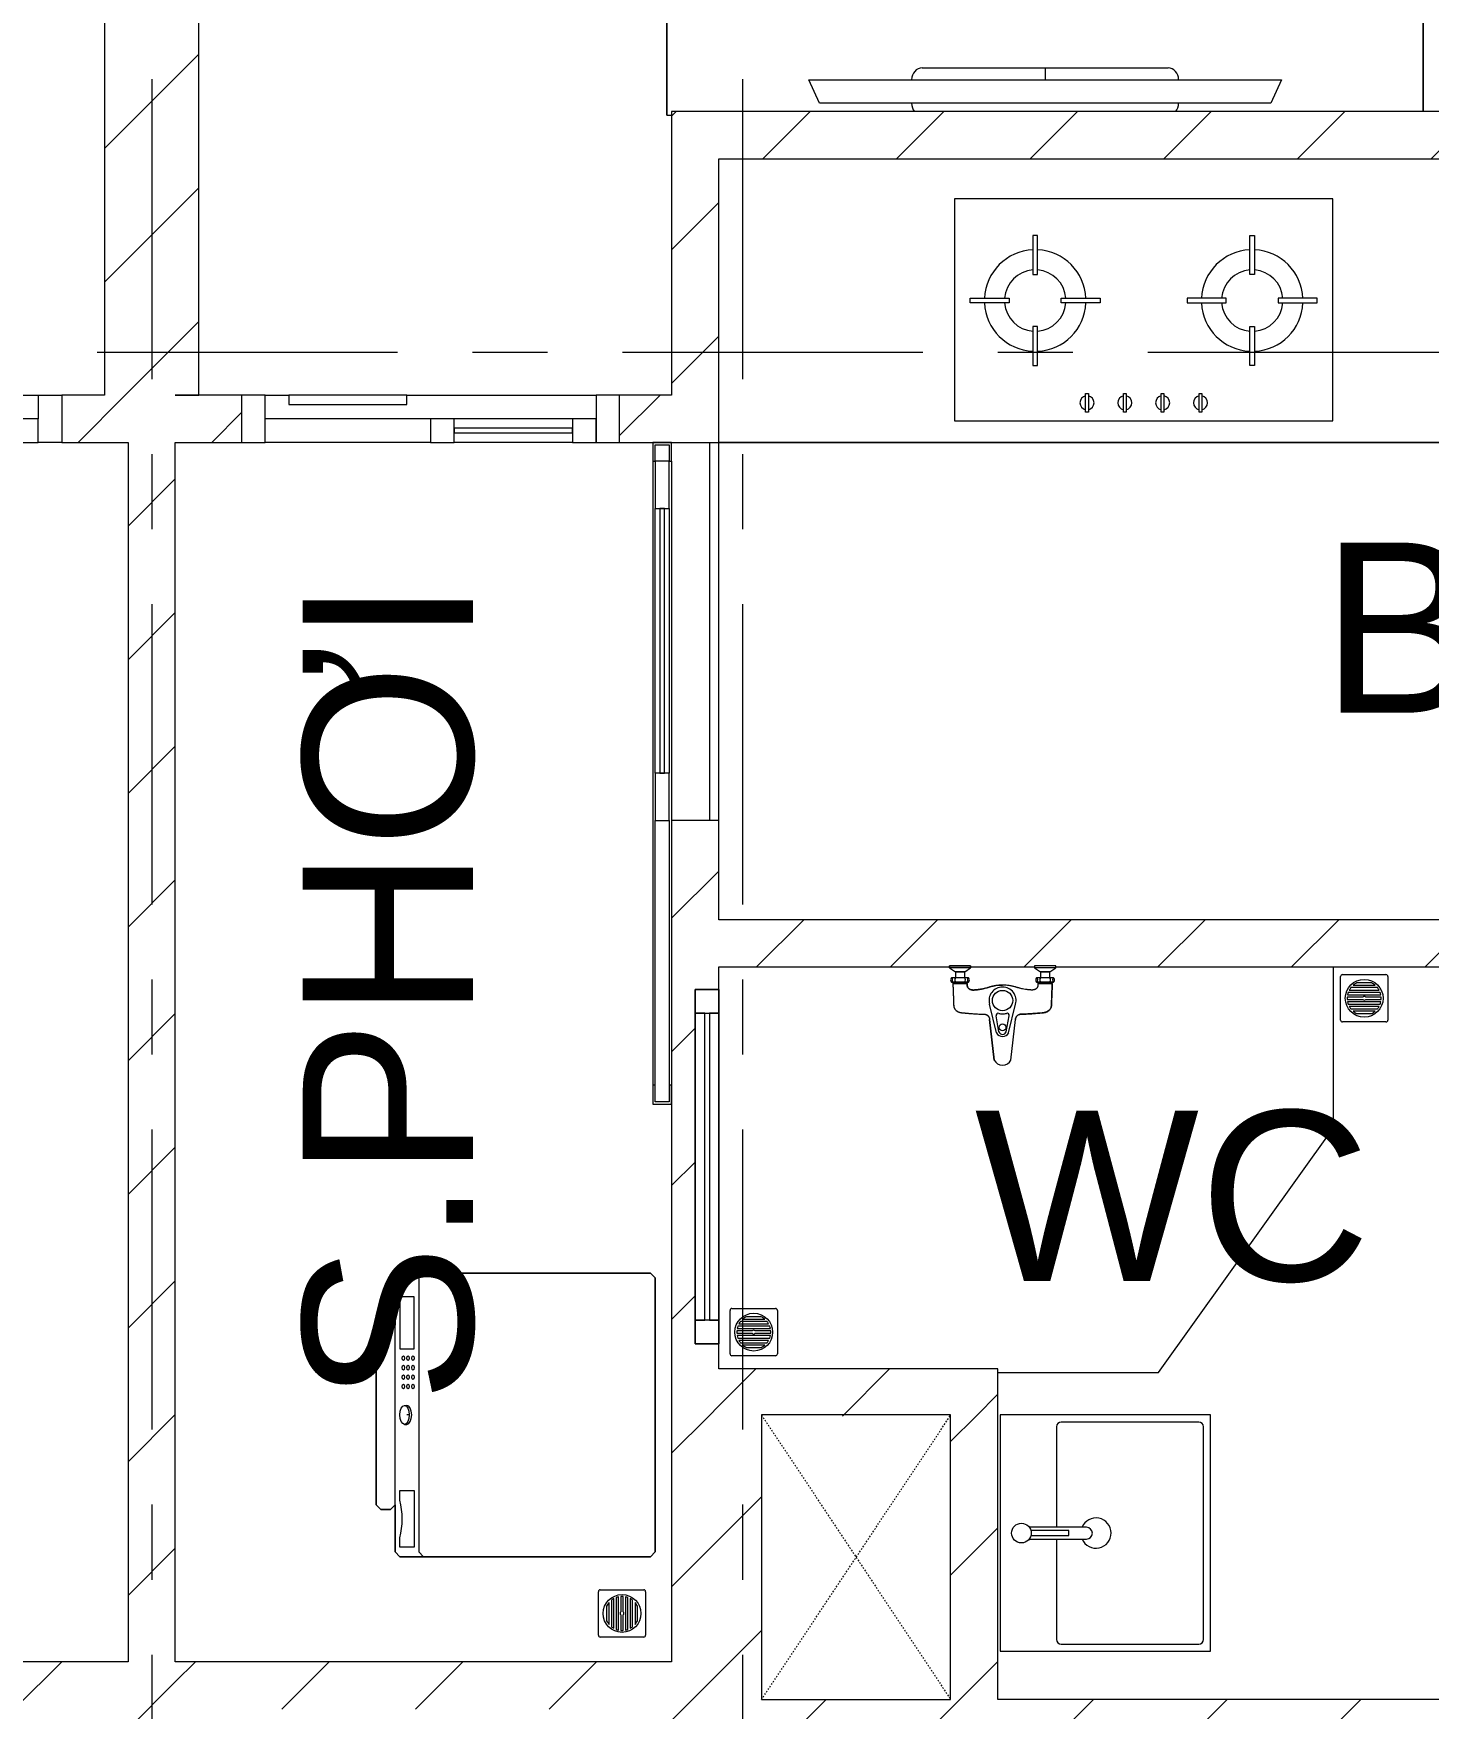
# Model space of a CAD drawing. Header units: millimetres. Extents: x -20144 to 117103, y -11426 to 48263.
# Drawn here: x 24451 to 27402, y 3481 to 7025 of the extents above; entities that cross this region are included whole.
import ezdxf

# ---------------------------------------------------------------- set-up
doc = ezdxf.new("R2010")
doc.units = ezdxf.units.MM
for name, pattern in [('Dash', [6.35, 3.175, -3.175]), ('Dash_2_', [6.35, 3.175, -3.175]), ('Grid Line', [22.225, 12.7, -3.175, 3.175, -3.175])]:
    doc.linetypes.add(name, pattern=pattern)
for name, color, linetype, lineweight in [('A-DETL-GENF', 31, 'Continuous', 5), ('A-DETL-GENF-HDLN', 161, 'Dash_2_', 5), ('CHU', 181, 'Continuous', 5), ('CUA', 31, 'Continuous', 9), ('HATCH-TUONG', 152, 'Continuous', 9), ('NET-CAT', 3, 'Continuous', 9), ('NET-THAY', 2, 'Continuous', 15), ('THIET BI', 44, 'Continuous', 5), ('THIET-BI', 44, 'Continuous', 5), ('TRUC', 225, 'Continuous', 5)]:
    doc.layers.add(name, color=color, linetype=linetype, lineweight=lineweight)
doc.styles.add('Arial_4', font='arial.ttf', dxfattribs={"height": 360})
pattern_1 = [(45, (0, 0), (-141.4214, 141.4214), [])]

# ---------------------------------------------------------------- blocks, each defined once
blk = doc.blocks.new('X-PHONG NGU 1 - X-PHONG NGU 850-202769-MẶT BẰNG TẦNG 5 ĐẾN TẦNG 22')
at = {"layer": 'CUA'}
for p, q in [((-400, -50), (-400, 50)), ((-400, 50), (-350, 50)), ((-350, 50), (50, 50)), ((-350, 0), (-350, 50)), ((50, 50), (300, 50)), ((50, 30), (50, 50)), ((300, 50), (300, 30)), ((300, 50), (350, 50)), ((350, 50), (350, 0)), ((350, 50), (400, 50)), ((400, 50), (400, -50)), ((350, 0), (-350, 0)), ((-350, -50), (-350, 0)), ((-350, 0), (-350, -50)), ((-300, 0), (-300, -50)), ((-50, -50), (-50, 0)), ((0, 0), (0, -50)), ((300, 30), (50, 30)), ((-300, -30), (-300, -20)), ((-300, -20), (-50, -20)), ((-50, -30), (-300, -30)), ((-50, -20), (-50, -30)), ((350, -50), (350, 0)), ((-350, -50), (-400, -50)), ((-300, -50), (-350, -50)), ((-300, -50), (-50, -50)), ((-300, -50), (-50, -50)), ((0, -50), (-50, -50)), ((0, -50), (350, -50)), ((400, -50), (350, -50))]:
    blk.add_line(p, q, dxfattribs=at)
blk = doc.blocks.new('X-BEP - X-BEP-201131-MẶT BẰNG TẦNG 5 ĐẾN TẦNG 22')
at = {"layer": 'THIET BI', "lineweight": 9}
for p, q in [((3208.6, -600), (3208.6, 0)), ((3208.6, 0), (3208.6, -600)), ((1968.6, -65), (2788.6, -65)), ((508.6, -84.6), (508.6, -554.6)), ((1308.6, -84.6), (508.6, -84.6)), ((1308.6, -554.6), (1308.6, -84.6)), ((1948.6, -515), (1948.6, -85)), ((1973.6, -90), (2783.6, -90)), ((1973.6, -510), (1973.6, -90)), ((2783.6, -90), (2783.6, -510)), ((2808.6, -85), (2808.6, -515)), ((2390.9, -230.2), (2311.5, -136.1)), ((2318, -130.2), (2409.5, -212.3)), ((674.1, -162.5), (674.1, -245)), ((684.1, -162.5), (674.1, -162.5)), ((684.1, -245), (684.1, -162.5)), ((1133.1, -245), (1133.1, -162.5)), ((1133.1, -162.5), (1143.1, -162.5)), ((1143.1, -162.5), (1143.1, -245)), ((2305.8, -147.7), (2201.1, -322)), ((2328.1, -158.1), (2222.5, -333.8)), ((1976.5, -192.9), (2095.4, -286.6)), ((1983.6, -190), (2280.4, -190)), ((2310.7, -192.9), (2304, -198.2)), ((2313.6, -200), (2313.6, -480)), ((2333.6, -480), (2333.6, -200)), ((2336.5, -192.9), (2377.9, -214.7)), ((2343.6, -190), (2357, -190)), ((2384.6, -190), (2773.6, -190)), ((2409.5, -212.3), (2390.9, -230.2)), ((2780.7, -192.9), (2620.5, -277.4)), ((2783.6, -200), (2783.6, -480)), ((674.1, -245), (684.1, -245)), ((1143.1, -245), (1133.1, -245)), ((2249.8, -241), (2191.8, -286.6)), ((2396.7, -224.6), (2496.7, -277.4)), ((541.6, -295), (624.1, -295)), ((541.6, -305), (541.6, -295)), ((624.1, -305), (541.6, -305)), ((624.1, -295), (624.1, -305)), ((734.2, -305), (734.2, -295)), ((734.2, -295), (816.6, -295)), ((816.6, -305), (734.2, -305)), ((816.6, -295), (816.6, -305)), ((1000.6, -295), (1000.6, -305)), ((1083.1, -295), (1000.6, -295)), ((1000.6, -305), (1083.1, -305)), ((1083.1, -305), (1083.1, -295)), ((1193.1, -295), (1193.1, -305)), ((1275.6, -295), (1193.1, -295)), ((1193.1, -305), (1275.6, -305)), ((1275.6, -305), (1275.6, -295)), ((1976.5, -487.1), (2095.7, -347.8)), ((2310.7, -487.1), (2191.6, -347.8)), ((2336.5, -487.1), (2496.4, -342)), ((2780.7, -487.1), (2620.9, -342)), ((684.1, -355), (674.1, -355)), ((674.1, -355), (674.1, -437.5)), ((684.1, -437.5), (684.1, -355)), ((1133.1, -355), (1143.1, -355)), ((1133.1, -437.5), (1133.1, -355)), ((1143.1, -355), (1143.1, -437.5)), ((674.1, -437.5), (684.1, -437.5)), ((1143.1, -437.5), (1133.1, -437.5)), ((2303.6, -490), (1983.6, -490)), ((2773.6, -490), (2343.6, -490)), ((785.7, -496.7), (791.5, -496.7)), ((785.7, -536), (785.7, -496.7)), ((791.5, -496.7), (791.5, -536)), ((865.7, -496.7), (871.5, -496.7)), ((865.7, -536), (865.7, -496.7)), ((871.5, -496.7), (871.5, -536)), ((945.7, -496.7), (951.5, -496.7)), ((945.7, -536), (945.7, -496.7)), ((951.5, -496.7), (951.5, -536)), ((1025.7, -496.7), (1031.5, -496.7)), ((1025.7, -536), (1025.7, -496.7)), ((1031.5, -496.7), (1031.5, -536)), ((2783.6, -510), (1973.6, -510)), ((508.6, -554.6), (1308.6, -554.6)), ((791.5, -536), (785.7, -536)), ((871.5, -536), (865.7, -536)), ((951.5, -536), (945.7, -536)), ((1031.5, -536), (1025.7, -536)), ((2788.6, -535), (1968.6, -535)), ((10, -600), (3208.6, -600)), ((3208.6, -600), (10, -600))]:
    blk.add_line(p, q, dxfattribs=at)
for centre, radius in [((2558.6, -310), 70), ((2558.6, -310), 65), ((2143.6, -317), 57), ((2143.6, -317), 52), ((2143.6, -317), 37), ((2558.6, -310), 50)]:
    blk.add_circle(centre, radius, dxfattribs=at)
for centre, radius, start, end in [((1968.6, -85), 20, 90, 180), ((2788.6, -85), 20, 360, 90), ((2323.6, -140.5), 18.1, 330.6092, 289.5069), ((2318.5, -137.3), 7.15, 94.3974, 170.1542), ((679.1, -300), 107.5, 92.6659, 177.3341), ((679.1, -300), 107.5, 2.6659, 87.3341), ((1138.1, -300), 107.5, 92.6659, 177.3341), ((1138.1, -300), 107.5, 2.6659, 87.3341), ((1983.6, -200), 10, 90, 180), ((2303.6, -200), 10, 0, 62.411), ((2343.6, -200), 10, 90, 180), ((2773.6, -200), 10, 0, 90), ((679.1, -300), 65, 94.4117, 175.5883), ((679.1, -300), 65, 4.4117, 85.5883), ((1138.1, -300), 65, 94.4117, 175.5883), ((1138.1, -300), 65, 4.4117, 85.5883), ((679.1, -300), 107.5, 182.6659, 267.3341), ((679.1, -300), 65, 184.4117, 265.5883), ((679.1, -300), 65, 274.4117, 355.5883), ((679.1, -300), 107.5, 272.6659, 357.3341), ((1138.1, -300), 107.5, 182.6659, 267.3341), ((1138.1, -300), 65, 184.4117, 265.5883), ((1138.1, -300), 65, 274.4117, 355.5883), ((1138.1, -300), 107.5, 272.6659, 357.3341), ((2211.9, -327.7), 12.2, 152.0442, 329.8501), ((1983.6, -480), 10, 180, 270), ((2303.6, -480), 10, 270, 0), ((2343.6, -480), 10, 180, 270), ((2773.6, -480), 10, 270, 0), ((788.6, -516.3), 14.9, 101.2431, 258.7569), ((788.6, -516.3), 14.9, 281.2431, 78.7569), ((868.6, -516.3), 14.9, 101.2431, 258.7569), ((868.6, -516.3), 14.9, 281.2431, 78.7569), ((948.6, -516.3), 14.9, 101.2431, 258.7569), ((948.6, -516.3), 14.9, 281.2431, 78.7569), ((1028.6, -516.3), 14.9, 101.2431, 258.7569), ((1028.6, -516.3), 14.9, 281.2431, 78.7569), ((1968.6, -515), 20, 180, 270), ((2788.6, -515), 20, 270, 0)]:
    blk.add_arc(centre, radius, start, end, dxfattribs=at)
blk = doc.blocks.new('X-LA1 - X-LA-195816-MẶT BẰNG TẦNG 5 ĐẾN TẦNG 22')
at = {"layer": 'THIET-BI', "lineweight": 9}
for p, q in [((250, -5), (-250, -5)), ((-250, -5), (-250, -450)), ((-250, -5), (-250, -450)), ((250, -5), (-250, -5)), ((250, -450), (250, -5)), ((250, -450), (250, -5)), ((-12.7, -66.5), (-12.7, -187.5)), ((-5.2, -70.1), (-5.2, -150)), ((5.2, -150), (5.2, -70.1)), ((12.3, -187.5), (12.3, -66.8)), ((-235, -134), (-235, -425)), ((-12.7, -124), (-225, -124)), ((225, -124), (12.3, -124)), ((235, -425), (235, -134)), ((-5.2, -150), (5.2, -150)), ((-250, -450), (250, -450)), ((-250, -450), (250, -450)), ((-225, -435), (225, -435))]:
    blk.add_line(p, q, dxfattribs=at)
blk.add_circle((0, -50), 20.8, dxfattribs=at)
for centre, radius, start, end in [((-225, -134), 10, 90, 180), ((225, -134), 10, 0, 90), ((0, -207.6), 32, 113.4242, 67.4481), ((-0.2, -187.5), 12.5, 180, 360), ((-225, -425), 10, 180, 270), ((225, -425), 10, 270, 0)]:
    blk.add_arc(centre, radius, start, end, dxfattribs=at)
blk = doc.blocks.new('X-SEN - X-SEN-5806-MẶT BẰNG TẦNG 5 ĐẾN TẦNG 22')
at = {"layer": 'THIET-BI', "lineweight": 9}
for p, q in [((-67.5, 0), (-112.5, 0)), ((-112.5, 0), (-112.5, -3.8)), ((-112.5, 0), (-67.5, 0)), ((-112.5, -3.8), (-112.5, 0)), ((-67.5, -3.8), (-67.5, 0)), ((-67.5, 0), (-67.5, -3.8)), ((112.5, 0), (67.5, 0)), ((67.5, 0), (67.5, -3.8)), ((67.5, 0), (67.5, -3.8)), ((112.5, 0), (67.5, 0)), ((112.5, -3.8), (112.5, 0)), ((112.5, -3.8), (112.5, 0)), ((-112.5, -3.8), (-99.9, -12.6)), ((-67.5, -3.8), (-112.5, -3.8)), ((-112.5, -3.8), (-99.9, -12.6)), ((-99.9, -25.3), (-107.2, -25.3)), ((-72.8, -25.3), (-107.2, -25.3)), ((-107.2, -34.3), (-105.1, -34.3)), ((-107.2, -34.3), (-72.8, -34.3)), ((-105.1, -34.3), (-105.1, -37.2)), ((-105.1, -34.3), (-105.1, -37.2)), ((-74.9, -34.3), (-105.1, -34.3)), ((-99.9, -12.6), (-99.9, -25.3)), ((-99.9, -12.6), (-80.1, -12.6)), ((-80.1, -12.6), (-99.9, -12.6)), ((-99.9, -12.6), (-99.9, -25.3)), ((-80.1, -12.6), (-67.5, -3.8)), ((-80.1, -12.6), (-67.5, -3.8)), ((-80.1, -25.3), (-80.1, -12.6)), ((-80.1, -25.3), (-80.1, -12.6)), ((-72.8, -25.3), (-80.1, -25.3)), ((-74.9, -37.2), (-74.9, -34.3)), ((-74.9, -34.3), (-72.8, -34.3)), ((-74.9, -37.2), (-74.9, -34.3)), ((67.5, -3.8), (80.1, -12.6)), ((112.5, -3.8), (67.5, -3.8)), ((67.5, -3.8), (80.1, -12.6)), ((80.1, -25.3), (72.8, -25.3)), ((107.2, -25.3), (72.8, -25.3)), ((72.8, -34.3), (74.9, -34.3)), ((72.8, -34.3), (107.2, -34.3)), ((74.9, -34.3), (74.9, -37.2)), ((74.9, -34.3), (74.9, -37.2)), ((105.1, -34.3), (74.9, -34.3)), ((80.1, -12.6), (80.1, -25.3)), ((99.9, -12.6), (80.1, -12.6)), ((80.1, -12.6), (99.9, -12.6)), ((99.9, -12.6), (80.1, -12.6)), ((80.1, -12.6), (80.1, -25.3)), ((99.9, -12.6), (112.5, -3.8)), ((99.9, -12.6), (112.5, -3.8)), ((99.9, -25.3), (99.9, -12.6)), ((99.9, -25.3), (99.9, -12.6)), ((107.2, -25.3), (99.9, -25.3)), ((105.1, -37.2), (105.1, -34.3)), ((105.1, -34.3), (107.2, -34.3)), ((105.1, -37.2), (105.1, -34.3)), ((-105.1, -37.2), (-74.9, -37.2)), ((74.9, -37.2), (105.1, -37.2)), ((-12.9, -141.7), (-27.6, -80.8)), ((-7.7, -139.6), (-13.8, -105.5)), ((7.7, -139.6), (13.8, -105.5)), ((12.9, -141.7), (27.6, -80.8)), ((-27.3, -113.1), (-17.5, -199.2)), ((-17.5, -199.2), (-27.3, -113.1)), ((17.5, -199.2), (27.3, -113.1)), ((17.5, -199.2), (27.3, -113.1))]:
    blk.add_line(p, q, dxfattribs=at)
for centre, radius in [((0, -73.2), 21.5), ((0, -130.1), 7.2)]:
    blk.add_circle(centre, radius, dxfattribs=at)
for centre, radius, start, end in [((-102.9, -29.8), 6.9, 148.0246, 211.9754), ((-102.9, -29.8), 6.9, 148.0246, 211.9754), ((-107.2, -27.1), 1.8, 90, 148.0246), ((-107.2, -27.1), 1.8, 90, 148.0246), ((-107.2, -32.5), 1.8, 211.9754, 270), ((-107.2, -32.5), 1.8, 211.9754, 270), ((-112.5, -29.8), 6.9, 319.2845, 40.7155), ((-94.4, -29.8), 6.9, 139.2845, 220.7155), ((-85.4, -29.8), 6.9, 319.2845, 40.7155), ((-67.5, -29.8), 6.9, 139.2845, 220.7155), ((-72.8, -27.1), 1.8, 31.9754, 90), ((-72.8, -27.1), 1.8, 31.9754, 90), ((-72.8, -32.5), 1.8, 270, 328.0246), ((-72.8, -32.5), 1.8, 270, 328.0246), ((-77.1, -29.8), 6.9, 328.0246, 31.9754), ((-77.1, -29.8), 6.9, 328.0246, 31.9754), ((77.1, -29.8), 6.9, 148.0246, 211.9754), ((77.1, -29.8), 6.9, 148.0246, 211.9754), ((72.8, -27.1), 1.8, 90, 148.0246), ((72.8, -27.1), 1.8, 90, 148.0246), ((72.8, -32.5), 1.8, 211.9754, 270), ((72.8, -32.5), 1.8, 211.9754, 270), ((67.5, -29.8), 6.9, 319.2845, 40.7155), ((85.6, -29.8), 6.9, 139.2845, 220.7155), ((94.6, -29.8), 6.9, 319.2845, 40.7155), ((112.5, -29.8), 6.9, 139.2845, 220.7155), ((107.2, -27.1), 1.8, 31.9754, 90), ((107.2, -27.1), 1.8, 31.9754, 90), ((107.2, -32.5), 1.8, 270, 328.0246), ((107.2, -32.5), 1.8, 270, 328.0246), ((102.9, -29.8), 6.9, 328.0246, 31.9754), ((102.9, -29.8), 6.9, 328.0246, 31.9754), ((-0.4, -73.2), 28.3, 89.2517, 195.6693), ((0.4, -73.2), 28.3, 344.3307, 90.7483), ((-9.4, -104.7), 4.5, 74.0703, 190.1556), ((-0.4, -73.2), 28.3, 254.0703, 270.7483), ((0.4, -73.2), 28.3, 269.2517, 285.9297), ((9.4, -104.7), 4.5, 349.8444, 105.9297), ((0, -134.7), 14.7, 208.4144, 331.5856), ((0, -136.6), 8.24, 201.1294, 338.8706), ((0, -191), 19.3, 205.0481, 334.9519), ((0, -191), 19.3, 205.0481, 334.9519)]:
    blk.add_arc(centre, radius, start, end, dxfattribs=at)
for points, knots in [([(-105.1, -37.2), (-105.1, -39.1), (-104.9, -42.9), (-104.7, -48.5), (-104.5, -54.2), (-104.2, -61.7), (-103.9, -68.4), (-103.8, -73.6), (-103.7, -75.5), (-103.7, -76.7), (-103.6, -77.6), (-103.6, -78.6), (-103.6, -79.8), (-103.6, -81), (-103.5, -81.8), (-103.5, -82.3), (-103.5, -82.6), (-103.4, -83), (-103.4, -83.5), (-103.3, -84.3), (-103.2, -85.5), (-103.1, -86.6), (-102.8, -87.6), (-102.6, -88.2), (-102.3, -88.9), (-101.9, -89.7), (-101.3, -90.8), (-100.6, -91.7), (-100, -92.5), (-99, -93.6), (-97.8, -94.7), (-96.2, -95.8), (-95, -96.6), (-93.7, -97.2), (-92.4, -97.7), (-91.2, -98.1), (-90.3, -98.4), (-89.6, -98.5), (-88.9, -98.7), (-88, -98.8), (-86.8, -99), (-85.6, -99.1), (-84.7, -99.1), (-84, -99.2), (-83.3, -99.3), (-82.3, -99.4), (-81.2, -99.5), (-79.7, -99.6), (-77.9, -99.8), (-75.5, -100), (-72.8, -100.2), (-70, -100.5), (-66.3, -100.8), (-61.6, -101.2), (-56, -101.5), (-51.7, -101.8), (-48.8, -101.9), (-47.3, -101.9), (-46.1, -101.9), (-45.1, -102), (-44.4, -102), (-43.6, -102), (-42.6, -102), (-41.4, -102), (-40.1, -102), (-39.3, -102.1), (-38.8, -102.1), (-38.5, -102.2), (-38.1, -102.2), (-37.6, -102.3), (-36.8, -102.4), (-35.6, -102.6), (-34.3, -103), (-33.2, -103.5), (-32.5, -104), (-31.7, -104.6), (-30.5, -105.7), (-29, -107.6), (-27.9, -110.1), (-27.4, -112), (-27.3, -113.1)], [0, 0, 0, 0, 0.041667, 0.083333, 0.125, 0.166667, 0.25, 0.270833, 0.28125, 0.291667, 0.296875, 0.302083, 0.3125, 0.322917, 0.328125, 0.330729, 0.333333, 0.335938, 0.338542, 0.34375, 0.354167, 0.364583, 0.369792, 0.375, 0.380208, 0.385417, 0.395833, 0.40625, 0.411458, 0.416667, 0.4375, 0.447917, 0.458333, 0.46875, 0.479167, 0.489583, 0.494792, 0.5, 0.505208, 0.510417, 0.520833, 0.53125, 0.536458, 0.541667, 0.546875, 0.552083, 0.5625, 0.572917, 0.583333, 0.604167, 0.625, 0.645833, 0.666667, 0.708333, 0.75, 0.791667, 0.802083, 0.8125, 0.822917, 0.828125, 0.833333, 0.838542, 0.84375, 0.854167, 0.864583, 0.869792, 0.872396, 0.875, 0.877604, 0.880208, 0.885417, 0.895833, 0.90625, 0.916667, 0.921875, 0.927083, 0.9375, 0.958333, 0.979167, 1, 1, 1, 1]), ([(-105.1, -37.2), (-104.5, -52.3), (-103.9, -68.7), (-103.3, -87.5), (-99.6, -93.9), (-92.4, -98.5), (-72.6, -100.1), (-54, -102.2), (-33.9, -102), (-28.7, -107.4), (-27.8, -111), (-27.3, -113.1)], [0, 0, 0, 0, 45.441328, 49.333631, 56.110562, 66.562664, 73.682324, 114.966912, 125.570438, 129.900151, 136.284558, 136.284558, 136.284558, 136.284558]), ([(0, -41), (-2, -40.9), (-5.6, -40.9), (-10.3, -41.2), (-14.4, -41.6), (-18, -42.2), (-21.2, -42.9), (-24.2, -43.7), (-27.1, -44.6), (-30, -45.4), (-32.9, -46.3), (-35.8, -47.2), (-38.8, -47.9), (-41.8, -48.6), (-45.1, -49.2), (-48.4, -49.8), (-51.8, -50.2), (-54.8, -50.5), (-56.9, -50.7), (-58.1, -50.8), (-59, -50.9), (-59.9, -51), (-60.8, -51), (-61.7, -51), (-62.4, -51), (-63, -51), (-63.6, -51), (-64.4, -50.9), (-65.1, -50.8), (-65.7, -50.7), (-66.1, -50.6), (-66.5, -50.5), (-67.1, -50.4), (-68.1, -50.1), (-69.1, -49.6), (-70.1, -49), (-71.1, -48.3), (-72, -47.4), (-72.8, -46.6), (-73.3, -45.8), (-73.8, -45.1), (-74.1, -44.3), (-74.4, -43.5), (-74.6, -42.6), (-74.7, -41.9), (-74.8, -41.3), (-74.8, -40.9), (-74.9, -40.4), (-74.9, -39.8), (-74.9, -38.8), (-74.9, -37.9), (-74.9, -37.2)], [0, 0, 0, 0, 0.041667, 0.083333, 0.125, 0.166667, 0.208333, 0.25, 0.291667, 0.333333, 0.375, 0.416667, 0.458333, 0.5, 0.541667, 0.583333, 0.625, 0.666667, 0.6875, 0.697917, 0.708333, 0.71875, 0.729167, 0.739583, 0.75, 0.755208, 0.760417, 0.770833, 0.78125, 0.786458, 0.791667, 0.796875, 0.802083, 0.8125, 0.833333, 0.84375, 0.854167, 0.875, 0.885417, 0.895833, 0.90625, 0.916667, 0.927083, 0.9375, 0.947917, 0.953125, 0.958333, 0.963542, 0.96875, 0.979167, 1, 1, 1, 1]), ([(-74.9, -37.2), (-74.9, -39.9), (-75, -44.9), (-67.9, -51.6), (-55.3, -50.7), (-39.4, -48.7), (-24.4, -43.4), (-11.8, -40.7), (0, -41)], [0, 0, 0, 0, 8.475038, 15.961674, 29.255673, 47.963091, 70.422589, 93.837243, 93.837243, 93.837243, 93.837243]), ([(74.9, -37.2), (74.9, -37.9), (74.9, -38.8), (74.9, -39.8), (74.9, -40.4), (74.8, -40.9), (74.8, -41.3), (74.7, -41.9), (74.6, -42.6), (74.4, -43.3), (74.3, -43.9), (74.1, -44.4), (73.8, -45.1), (73.3, -45.8), (72.8, -46.6), (72, -47.4), (71.1, -48.3), (70.1, -49), (69.1, -49.6), (68.1, -50.1), (67.1, -50.4), (66.5, -50.5), (66.1, -50.6), (65.7, -50.7), (65.1, -50.8), (64.4, -50.9), (63.5, -51), (62.7, -51), (62.1, -51), (61.5, -51), (60.8, -51), (59.9, -51), (59, -50.9), (58.1, -50.8), (56.9, -50.7), (54.8, -50.5), (51.8, -50.2), (47.2, -49.6), (41.8, -48.7), (36.8, -47.4), (32.9, -46.3), (30, -45.4), (27.1, -44.6), (24.2, -43.7), (21.2, -42.9), (18, -42.2), (14.4, -41.6), (10.3, -41.2), (5.6, -40.9), (2, -40.9), (0, -41)], [0, 0, 0, 0, 0.020833, 0.03125, 0.036458, 0.041667, 0.046875, 0.052083, 0.0625, 0.072917, 0.078125, 0.083333, 0.09375, 0.104167, 0.114583, 0.125, 0.145833, 0.15625, 0.166667, 0.1875, 0.197917, 0.203125, 0.208333, 0.213542, 0.21875, 0.229167, 0.239583, 0.25, 0.255208, 0.260417, 0.270833, 0.28125, 0.291667, 0.302083, 0.3125, 0.333333, 0.375, 0.416667, 0.5, 0.583333, 0.625, 0.666667, 0.708333, 0.75, 0.791667, 0.833333, 0.875, 0.916667, 0.958333, 1, 1, 1, 1]), ([(74.9, -37.2), (74.9, -39.9), (75, -44.9), (67.9, -51.6), (55.3, -50.7), (39.4, -48.7), (24.4, -43.4), (11.8, -40.7), (0, -41)], [0, 0, 0, 0, 8.475038, 15.961674, 29.255673, 47.963091, 70.422589, 93.837243, 93.837243, 93.837243, 93.837243]), ([(27.3, -113.1), (27.4, -112), (27.9, -110.1), (29, -107.6), (30.5, -105.7), (31.7, -104.6), (32.5, -104), (33.2, -103.5), (34.3, -103), (35.6, -102.6), (36.8, -102.4), (37.6, -102.3), (38.1, -102.2), (38.5, -102.2), (38.8, -102.1), (39.3, -102.1), (40.1, -102), (41.4, -102), (42.6, -102), (43.6, -102), (44.4, -102), (45.1, -102), (46.1, -101.9), (47.3, -101.9), (48.8, -101.9), (51.7, -101.8), (57.9, -101.4), (65.3, -100.9), (72.8, -100.2), (76.9, -99.8), (79.7, -99.6), (81.2, -99.5), (82.3, -99.4), (83.3, -99.3), (84, -99.2), (84.7, -99.1), (85.6, -99.1), (86.8, -99), (88, -98.8), (88.9, -98.7), (89.6, -98.5), (90.3, -98.4), (91.2, -98.1), (92.4, -97.7), (93.7, -97.2), (95, -96.6), (96.2, -95.8), (97.8, -94.7), (99.2, -93.4), (100.4, -91.9), (101.3, -90.8), (101.9, -89.7), (102.3, -88.9), (102.6, -88.2), (102.8, -87.6), (103.1, -86.6), (103.2, -85.5), (103.3, -84.3), (103.4, -83.5), (103.4, -83), (103.5, -82.6), (103.5, -82.3), (103.5, -81.8), (103.6, -81), (103.6, -79.8), (103.6, -78.6), (103.6, -77.6), (103.7, -76.7), (103.7, -75.5), (103.8, -73.6), (103.9, -70.3), (104.1, -65.5), (104.5, -54.2), (104.8, -44.8), (105.1, -37.2)], [0, 0, 0, 0, 0.020833, 0.041667, 0.0625, 0.072917, 0.078125, 0.083333, 0.09375, 0.104167, 0.114583, 0.119792, 0.122396, 0.125, 0.127604, 0.130208, 0.135417, 0.145833, 0.15625, 0.161458, 0.166667, 0.171875, 0.177083, 0.1875, 0.197917, 0.208333, 0.25, 0.333333, 0.375, 0.416667, 0.427083, 0.4375, 0.447917, 0.453125, 0.458333, 0.463542, 0.46875, 0.479167, 0.489583, 0.494792, 0.5, 0.505208, 0.510417, 0.520833, 0.53125, 0.541667, 0.552083, 0.5625, 0.583333, 0.59375, 0.604167, 0.614583, 0.619792, 0.625, 0.630208, 0.635417, 0.645833, 0.65625, 0.661458, 0.664062, 0.666667, 0.669271, 0.671875, 0.677083, 0.6875, 0.697917, 0.703125, 0.708333, 0.71875, 0.729167, 0.75, 0.791667, 0.833333, 1, 1, 1, 1]), ([(105.1, -37.2), (104.5, -52.3), (103.9, -68.7), (103.3, -87.5), (99.6, -93.9), (92.4, -98.5), (72.6, -100.1), (54, -102.2), (33.9, -102), (28.7, -107.4), (27.8, -111), (27.3, -113.1)], [0, 0, 0, 0, 45.441328, 49.333631, 56.110562, 66.562664, 73.682324, 114.966912, 125.570438, 129.900151, 136.284558, 136.284558, 136.284558, 136.284558])]:
    blk.add_open_spline(points, degree=3, knots=knots, dxfattribs=at)
blk = doc.blocks.new('X-PHEU - X-PHEU-5809-MẶT BẰNG TẦNG 5 ĐẾN TẦNG 22')
at = {"layer": 'THIET-BI', "lineweight": 9}
for p, q in [((25, 29), (25, 121)), ((29, 125), (121, 125)), ((57.5, 43.5), (57.5, 106.5)), ((62.5, 108.8), (62.5, 41.2)), ((67.5, 39.8), (67.5, 110.2)), ((72.5, 110.9), (72.5, 78.1)), ((77.5, 78.1), (77.5, 110.9)), ((82.5, 110.2), (82.5, 39.8)), ((87.5, 41.2), (87.5, 108.8)), ((92.5, 106.5), (92.5, 43.5)), ((125, 121), (125, 29)), ((42.5, 90.5), (42.5, 59.5)), ((47.5, 51.8), (47.5, 98.2)), ((52.5, 103.1), (52.5, 46.9)), ((72.5, 71.9), (72.5, 39.1)), ((77.5, 39.1), (77.5, 71.9)), ((97.5, 46.9), (97.5, 103.1)), ((102.5, 98.2), (102.5, 51.8)), ((107.5, 59.5), (107.5, 90.5)), ((121, 25), (29, 25))]:
    blk.add_line(p, q, dxfattribs=at)
blk.add_circle((75, 75), 40, dxfattribs=at)
for centre, radius, start, end in [((29, 121), 4, 90, 180), ((75, 75), 36, 119.0853, 128.6822), ((75, 75), 36, 102.0247, 110.3175), ((75, 75), 36, 90, 93.9821), ((75, 75), 36, 86.0179, 90), ((75, 75), 36, 69.6825, 77.9753), ((75, 75), 36, 51.3178, 60.9147), ((121, 121), 4, 0, 90), ((75, 75), 36, 139.8082, 154.5256), ((75, 75), 4, 128.6822, 231.3178), ((75, 75), 4, 308.6822, 51.3178), ((75, 75), 36, 25.4744, 40.1918), ((75, 75), 36, 205.4744, 220.1918), ((75, 75), 36, 231.3178, 240.9147), ((75, 75), 36, 249.6825, 257.9753), ((75, 75), 36, 266.0179, 270), ((75, 75), 36, 270, 273.9821), ((75, 75), 36, 282.0247, 290.3175), ((75, 75), 36, 299.0853, 308.6822), ((75, 75), 36, 319.8082, 334.5256), ((29, 29), 4, 180, 270), ((121, 29), 4, 270, 360)]:
    blk.add_arc(centre, radius, start, end, dxfattribs=at)
blk = doc.blocks.new('X-MAY GIAT - X-MAY GIAT-V6-MẶT BẰNG TẦNG 5 ĐẾN TẦNG 22')
at = {"layer": 'THIET BI', "lineweight": 9}
for p, q in [((-290, 0), (-300, -10)), ((-300, -10), (-290, 0)), ((290, 0), (-290, 0)), ((-290, 0), (290, 0)), ((300, -10), (290, 0)), ((290, 0), (300, -10)), ((-300, -10), (-300, -540)), ((-300, -540), (-300, -10)), ((300, -540), (300, -10)), ((300, -10), (300, -540)), ((-300, -490), (-290, -500)), ((290, -500), (300, -490)), ((-290, -500), (290, -500)), ((-250, -510), (-250, -540)), ((-140, -510), (-250, -510)), ((-140, -540), (-140, -510)), ((-20, -530), (-20, -525)), ((0, -520), (0, -525)), ((20, -530), (20, -525)), ((160, -510), (280, -510)), ((160, -540), (160, -510)), ((280, -510), (280, -540)), ((-300, -540), (-290, -550)), ((-290, -550), (-300, -540)), ((-290, -550), (-190, -550)), ((-190, -550), (-290, -550)), ((-250, -540), (-140, -540)), ((-190, -550), (-200, -560)), ((-200, -560), (-190, -550)), ((-200, -560), (-200, -580)), ((-200, -580), (-200, -560)), ((190, -550), (-190, -550)), ((180, -540), (160, -540)), ((200, -560), (190, -550)), ((190, -550), (290, -550)), ((190, -550), (200, -560)), ((290, -550), (190, -550)), ((200, -580), (200, -560)), ((200, -560), (200, -580)), ((280, -540), (260, -540)), ((290, -550), (300, -540)), ((300, -540), (290, -550)), ((-200, -580), (-190, -590)), ((-190, -590), (-200, -580)), ((-190, -590), (190, -590)), ((190, -590), (-190, -590)), ((190, -590), (200, -580)), ((200, -580), (190, -590))]:
    blk.add_line(p, q, dxfattribs=at)
blk.add_arc((220, -697.5), 162.5, 75.75, 104.25, dxfattribs=at)
for centre, major_axis in [((-120, -512.5), (5, 0)), ((-120, -522.5), (5, 0)), ((-120, -532.5), (5, 0)), ((-100, -512.5), (5, 0)), ((-100, -522.5), (5, 0)), ((-100, -532.5), (5, 0)), ((-80, -512.5), (5, 0)), ((-80, -522.5), (5, 0)), ((-80, -532.5), (5, 0)), ((-60, -512.5), (-5, 0)), ((-60, -522.5), (-5, 0)), ((-60, -532.5), (-5, 0)), ((0, -530), (-20, 0))]:
    blk.add_ellipse(centre, major_axis=major_axis, ratio=0.5, dxfattribs=at)
blk.add_ellipse((0, -525), major_axis=(-20, 0), ratio=0.5, start_param=3.141593, end_param=6.283185, dxfattribs=at)
blk = doc.blocks.new('X-TV1 - X-TV 3-195821-MẶT BẰNG TẦNG 5 ĐẾN TẦNG 22')
at = {"layer": 'THIET BI', "lineweight": 9}
for p, q in [((1600, 300), (0, 300)), ((0, 300), (0, 0)), ((0, 300), (1600, 300)), ((0, 0), (0, 300)), ((1600, 7.7), (1600, 300)), ((1600, 300), (1600, 7.7)), ((300, 75), (1300, 75)), ((322.5, 25), (300, 75)), ((540, 100), (1060, 100)), ((800, 100), (800, 75)), ((1300, 75), (1277.5, 25)), ((1277.5, 25), (322.5, 25)), ((0, 0), (10, 0))]:
    blk.add_line(p, q, dxfattribs=at)
for centre, start_param, end_param in [((540, 75), 0, 1.570796), ((1060, 75), 4.712389, 6.283185), ((540, 25), 1.570796, 2.33861), ((1060, 25), 3.944575, 4.712389)]:
    blk.add_ellipse(centre, major_axis=(0, 25), ratio=0.9, start_param=start_param, end_param=end_param, dxfattribs=at)
blk = doc.blocks.new('X-PHONG WC1 - X-PHONG WC-201134-MẶT BẰNG TẦNG 5 ĐẾN TẦNG 22')
at = {"layer": 'CUA'}
for p, q in [((-325, 50), (-375, 50)), ((-375, 50), (-375, 0)), ((-375, 50), (375, 50)), ((-375, 0), (-375, 50)), ((325, 50), (-325, 50)), ((-325, 50), (-325, 30)), ((-325, 0), (-325, 50)), ((325, 30), (325, 50)), ((375, 50), (325, 50)), ((325, 50), (325, 0)), ((375, 0), (375, 50)), ((375, 50), (375, 0)), ((-375, 0), (-325, 0)), ((375, 0), (-375, 0)), ((-325, 30), (325, 30)), ((325, 20), (-325, 20)), ((-325, 20), (-325, 0)), ((-325, 0), (325, 0)), ((325, 0), (325, 20)), ((325, 0), (375, 0))]:
    blk.add_line(p, q, dxfattribs=at)
blk = doc.blocks.new('X-PHONG NGU 1 - X-PHONG NGU 850-201135-MẶT BẰNG TẦNG 5 ĐẾN TẦNG 22')
at = {"layer": 'CUA'}
for p, q in [((-350, 50), (-400, 50)), ((-400, 50), (-400, -50)), ((-300, 50), (-350, 50)), ((-350, 50), (-350, 0)), ((-350, 0), (-350, 50)), ((-300, 0), (-300, 50)), ((-300, 50), (-50, 50)), ((-300, 50), (-50, 50)), ((0, 50), (-50, 50)), ((-50, 50), (-50, 0)), ((0, 0), (0, 50)), ((0, 50), (350, 50)), ((400, 50), (350, 50)), ((350, 50), (350, 0)), ((400, -50), (400, 50)), ((-350, 0), (350, 0)), ((-350, -50), (-350, 0)), ((-50, 30), (-300, 30)), ((-300, 30), (-300, 20)), ((-300, 20), (-50, 20)), ((-50, 20), (-50, 30)), ((350, 0), (350, -50)), ((300, -30), (50, -30)), ((50, -30), (50, -50)), ((300, -50), (300, -30)), ((-400, -50), (-350, -50)), ((50, -50), (-350, -50)), ((50, -50), (300, -50)), ((350, -50), (300, -50)), ((350, -50), (400, -50))]:
    blk.add_line(p, q, dxfattribs=at)
blk = doc.blocks.new('CUA SAN PHOI LUA - CUA SAN PHOI LUA-V34-MẶT BẰNG TẦNG 5 ĐẾN TẦNG 22')
at = {"layer": 'CUA'}
for p, q in [((-360, -50), (-400, -50)), ((-400, -50), (-400, -90)), ((-395, -85), (-395, -55)), ((-395, -55), (-360, -55)), ((-360, -55), (-360, -50)), ((-260, -55), (-360, -55)), ((-360, -55), (-360, -85)), ((-260, -85), (-260, -55)), ((-260, -55), (300, -55)), ((300, -65), (-260, -65)), ((-260, -65), (-260, -75)), ((400, -55), (300, -55)), ((300, -55), (300, -85)), ((300, -75), (300, -65)), ((400, -85), (400, -55)), ((400, -55), (960, -55)), ((960, -50), (960, -55)), ((1000, -50), (960, -50)), ((960, -55), (995, -55)), ((995, -55), (995, -85)), ((1000, -90), (1000, -50)), ((-400, -90), (-360, -90)), ((-360, -85), (-395, -85)), ((-360, -85), (-260, -85)), ((-360, -90), (-360, -85)), ((-360, -90), (960, -90)), ((-260, -75), (300, -75)), ((300, -85), (-260, -85)), ((300, -85), (400, -85)), ((960, -85), (400, -85)), ((995, -85), (960, -85)), ((960, -85), (960, -90)), ((960, -90), (1000, -90))]:
    blk.add_line(p, q, dxfattribs=at)
blk = doc.blocks.new('Family1 - Family1-190242-MẶT BẰNG TẦNG 5 ĐẾN TẦNG 22')
at = {"layer": 'A-DETL-GENF', "lineweight": 9}
for p, q in [((400, 602.3), (0, 602.3)), ((0, 602.3), (0, 0)), ((400, 0), (400, 602.3)), ((0, 0), (400, 0))]:
    blk.add_line(p, q, dxfattribs=at)
at = {"layer": 'A-DETL-GENF-HDLN', "linetype": 'Dash', "lineweight": 9}
for p, q in [((0, 602.3), (400, 0.8)), ((0, 0), (400, 601.5))]:
    blk.add_line(p, q, dxfattribs=at)

msp = doc.modelspace()

# ---------------------------------------------------------------- hatches: boundary and pattern name
at = {"layer": 'HATCH-TUONG'}
h = msp.add_hatch(dxfattribs=at)
h.set_pattern_fill('FP_2', color=256, style=0, pattern_type=2)
h.set_pattern_definition(pattern_1)
h.paths.add_polyline_path([(24750.5, 6259.9), (24800.5, 6259.9), (24800.5, 9699.9), (24600.5, 9699.9), (24600.5, 6259.9), (24660.3, 6259.9)], flags=0)
h = msp.add_hatch(dxfattribs=at)
h.set_pattern_fill('FP_2', color=256, style=0, pattern_type=2)
h.set_pattern_definition(pattern_1)
h.paths.add_polyline_path([(29100.5, 6759.9), (29100.5, 6859.9), (25800.5, 6859.9), (25800.5, 6759.9), (28190.5, 6759.9)], flags=0)
h = msp.add_hatch(dxfattribs=at)
h.set_pattern_fill('FP_2', color=256, style=0, pattern_type=2)
h.set_pattern_definition(pattern_1)
h.paths.add_polyline_path([(25900.5, 4099.9), (25900.5, 4252.4), (25850.5, 4252.4), (25850.5, 5002.4), (25900.5, 5002.4), (25900.5, 5359.9), (25800.5, 5359.9), (25800.5, 4099.9)], flags=0)
h.paths.add_polyline_path([(25900.5, 6159.9), (25900.5, 6759.9), (25800.5, 6759.9), (25800.5, 6159.9)], flags=0)
h = msp.add_hatch(dxfattribs=at)
h.set_pattern_fill('FP_2', color=256, style=0, pattern_type=2)
h.set_pattern_definition(pattern_1)
h.paths.add_polyline_path([(23710.5, 6159.9), (23710.5, 6259.9), (23600.5, 6259.9), (23600.5, 6159.9)], flags=0)
h.paths.add_polyline_path([(24750.5, 6159.9), (24750.5, 6259.9), (24510.5, 6259.9), (24510.5, 6159.9), (24660.3, 6159.9)], flags=0)
h = msp.add_hatch(dxfattribs=at)
h.set_pattern_fill('FP_2', color=256, style=0, pattern_type=2)
h.set_pattern_definition(pattern_1)
h.paths.add_polyline_path([(25690.5, 6159.9), (25800.5, 6159.9), (25800.5, 6259.9), (25690.5, 6259.9), (25690.5, 6177.4)], flags=0)
h.paths.add_polyline_path([(24750.5, 6159.9), (24890.5, 6159.9), (24890.5, 6259.9), (24750.5, 6259.9), (24750.5, 6177.4)], flags=0)
h = msp.add_hatch(dxfattribs=at)
h.set_pattern_fill('FP_2', color=256, style=0, pattern_type=2)
h.set_pattern_definition(pattern_1)
h.paths.add_polyline_path([(24660.3, 2999.9), (24750.5, 2999.9), (24750.5, 6159.9), (24650.5, 6159.9), (24650.5, 2999.9)], flags=0)
h = msp.add_hatch(dxfattribs=at)
h.set_pattern_fill('FP_2', color=256, style=0, pattern_type=2)
h.set_pattern_definition(pattern_1)
h.paths.add_polyline_path([(28100.5, 5049.9), (28100.5, 5149.9), (25900.5, 5149.9), (25900.5, 5049.9), (27307.9, 5049.9)], flags=0)
h = msp.add_hatch(dxfattribs=at)
h.set_pattern_fill('FP_2', color=256, style=0, pattern_type=2)
h.set_pattern_definition(pattern_1)
h.paths.add_polyline_path([(25984.1, 4099.9), (26490.5, 4099.9), (26490.5, 4199.9), (25900.5, 4199.9), (25900.5, 4099.9)], flags=0)
h = msp.add_hatch(dxfattribs=at)
h.set_pattern_fill('FP_2', color=256, style=0, pattern_type=2)
h.set_pattern_definition(pattern_1)
h.paths.add_polyline_path([(25800.5, 3499.9), (25990.5, 3499.9), (25990.5, 4099.9), (25800.5, 4099.9), (25800.5, 3579.9)], flags=0)
h = msp.add_hatch(dxfattribs=at)
h.set_pattern_fill('FP_2', color=256, style=0, pattern_type=2)
h.set_pattern_definition(pattern_1)
h.paths.add_polyline_path([(26390.5, 3499.9), (26490.5, 3499.9), (26490.5, 4099.9), (26390.5, 4099.9), (26390.5, 3931.4)], flags=0)
h = msp.add_hatch(dxfattribs=at)
h.set_pattern_fill('FP_2', color=256, style=0, pattern_type=2)
h.set_pattern_definition(pattern_1)
h.paths.add_polyline_path([(23600.5, 3479.9), (24650.5, 3482.2), (24650.5, 3579.9), (23600.5, 3579.9), (23600.5, 3482.2)], flags=0)
h = msp.add_hatch(dxfattribs=at)
h.set_pattern_fill('FP_2', color=256, style=0, pattern_type=2)
h.set_pattern_definition(pattern_1)
h.paths.add_polyline_path([(25800.5, 3479.9), (25800.5, 3579.9), (24750.5, 3579.9), (24750.5, 3479.9)], flags=0)
h = msp.add_hatch(dxfattribs=at)
h.set_pattern_fill('FP_2', color=256, style=0, pattern_type=2)
h.set_pattern_definition(pattern_1)
h.paths.add_polyline_path([(26000.5, 3399.9), (26390.5, 3399.9), (26390.5, 3499.9), (25800.5, 3499.9), (25800.5, 3399.9)], flags=0)
h = msp.add_hatch(dxfattribs=at)
h.set_pattern_fill('FP_2', color=256, style=0, pattern_type=2)
h.set_pattern_definition(pattern_1)
h.paths.add_polyline_path([(28200.5, 3399.9), (28200.5, 3499.9), (26390.5, 3499.9), (26390.5, 3399.9), (28190.5, 3399.9)], flags=0)

# ---------------------------------------------------------------- linework, layer by layer
at = {"layer": 'NET-CAT'}
for p, q in [((24600.5, 9699.9), (24600.5, 6259.9)), ((24800.5, 6259.9), (24800.5, 9699.9)), ((29100.5, 6859.9), (25800.5, 6859.9)), ((25800.5, 6859.9), (25800.5, 6759.9)), ((25800.5, 6759.9), (25800.5, 6259.9)), ((25900.5, 6759.9), (29100.5, 6759.9)), ((25900.5, 6159.9), (25900.5, 6759.9)), ((24600.5, 6259.9), (24510.5, 6259.9)), ((24750.5, 6259.9), (24800.5, 6259.9)), ((24800.5, 6259.9), (24750.5, 6259.9)), ((24890.5, 6259.9), (24800.5, 6259.9)), ((25800.5, 6259.9), (25690.5, 6259.9)), ((24510.5, 6159.9), (24650.5, 6159.9)), ((24650.5, 6159.9), (24650.5, 3579.9)), ((24750.5, 3579.9), (24750.5, 6159.9)), ((24750.5, 6159.9), (24890.5, 6159.9)), ((25690.5, 6159.9), (25800.5, 6159.9)), ((25800.5, 6159.9), (25900.5, 6159.9)), ((25900.5, 5359.9), (25800.5, 5359.9)), ((25800.5, 5359.9), (25800.5, 4099.9)), ((25900.5, 5149.9), (25900.5, 5359.9)), ((28100.5, 5149.9), (25900.5, 5149.9)), ((25900.5, 5049.9), (26388, 5049.9)), ((25900.5, 5002.4), (25900.5, 5049.9)), ((26433, 5049.9), (26568, 5049.9)), ((26613, 5049.9), (28100.5, 5049.9)), ((25900.5, 4199.9), (25900.5, 4252.4)), ((26490.5, 4199.9), (25900.5, 4199.9)), ((26490.5, 4099.9), (26490.5, 4199.9)), ((25800.5, 4099.9), (25800.5, 3579.9)), ((26490.5, 3499.9), (26490.5, 4099.9)), ((24650.5, 3579.9), (23600.5, 3579.9)), ((25800.5, 3579.9), (24750.5, 3579.9)), ((28100.5, 3499.9), (26490.5, 3499.9))]:
    msp.add_line(p, q, dxfattribs=at)
at = {"layer": 'NET-THAY', "lineweight": 9}
for p, q in [((25880.5, 6159.9), (25880.5, 5359.9)), ((25900.5, 5359.9), (25900.5, 6159.9)), ((25800.5, 6119.9), (25800.5, 5359.9)), ((27200.5, 4709.9), (27200.5, 5049.9)), ((26830.5, 4192.2), (27200.5, 4709.9)), ((26490.5, 4192.2), (26830.5, 4192.2))]:
    msp.add_line(p, q, dxfattribs=at)
at = {"layer": 'TRUC', "linetype": 'Grid Line', "ltscale": 50}
for p, q in [((24700.5, 43599.9), (24700.5, -7167.6)), ((25950.5, 43599.9), (25950.5, -4500.1)), ((43000.5, 6349.9), (-12092.4, 6349.9))]:
    msp.add_line(p, q, dxfattribs=at)

# ---------------------------------------------------------------- block references
at = {"lineweight": 9}
for name, p in [('X-TV1 - X-TV 3-195821-MẶT BẰNG TẦNG 5 ĐẾN TẦNG 22', (25790.5, 6852.2)), ('X-BEP - X-BEP-201131-MẶT BẰNG TẦNG 5 ĐẾN TẦNG 22', (25890.5, 6759.9)), ('X-PHONG NGU 1 - X-PHONG NGU 850-202769-MẶT BẰNG TẦNG 5 ĐẾN TẦNG 22', (24110.5, 6209.9)), ('X-SEN - X-SEN-5806-MẶT BẰNG TẦNG 5 ĐẾN TẦNG 22', (26500.5, 5052.2)), ('Family1 - Family1-190242-MẶT BẰNG TẦNG 5 ĐẾN TẦNG 22', (25990.5, 3499.9)), ('X-PHEU - X-PHEU-5809-MẶT BẰNG TẦNG 5 ĐẾN TẦNG 22', (25620.5, 3607.2))]:
    msp.add_blockref(name, p, dxfattribs=at)
for name, p, rotation in [('X-PHONG NGU 1 - X-PHONG NGU 850-201135-MẶT BẰNG TẦNG 5 ĐẾN TẦNG 22', (25290.5, 6209.9), 180), ('CUA SAN PHOI LUA - CUA SAN PHOI LUA-V34-MẶT BẰNG TẦNG 5 ĐẾN TẦNG 22', (25850.5, 5759.9), 270), ('X-PHEU - X-PHEU-5809-MẶT BẰNG TẦNG 5 ĐẾN TẦNG 22', (27340.5, 4908.7), 90), ('X-PHONG WC1 - X-PHONG WC-201134-MẶT BẰNG TẦNG 5 ĐẾN TẦNG 22', (25850.5, 4627.4), 270), ('X-MAY GIAT - X-MAY GIAT-V6-MẶT BẰNG TẦNG 5 ĐẾN TẦNG 22', (25765.5, 4102.2), 270), ('X-PHEU - X-PHEU-5809-MẶT BẰNG TẦNG 5 ĐẾN TẦNG 22', (26049.1, 4202.4), 90), ('X-LA1 - X-LA-195816-MẶT BẰNG TẦNG 5 ĐẾN TẦNG 22', (26490.5, 3852.2), 90)]:
    msp.add_blockref(name, p, dxfattribs=dict(at, rotation=rotation))

# ---------------------------------------------------------------- texts
at = {"layer": 'CHU', "color": 7, "lineweight": 30, "char_height": 360, "attachment_point": 1, "line_spacing_factor": 0.936439, "style": 'Arial_4'}
for s, insert, width in [('\\pt2540,5080,7620,10160,12700,15240,17780,20320,22860,25400,27940,30480,33020,35560,38100,40640,43180,45720,48260,50800,53340,55880,58420,60960,63500,66040,68580,71120,73660,76200,78740,81280;BẾP', (27174.5, 5947.9), 1016.06), ('\\pt2540.0016,5079.9996,7620.0012,10159.9992,12700.0008,15239.9988,17780.0004,20319.9984,22860,25400.0016,27939.9996,30480.0012,33019.9992,35560.0008,38099.9988,40640.0004,43179.9984,45720,48260.0016,50799.9996,53340.0012,55879.9992,58420.0008,60959.9988,63500.0004,66039.9984,68580,71120.0016,73659.9996,76200.0012,78739.9992,81280.0008;WC', (26441.5, 4745.8), 882.74)]:
    msp.add_mtext(s, dxfattribs=dict(at, insert=insert, width=width))
at = {"layer": 'CHU', "color": 7, "lineweight": 30, "insert": (25020.1, 4127.5), "char_height": 360, "width": 1723.06, "attachment_point": 1, "rotation": 90, "line_spacing_factor": 0.936439, "style": 'Arial_4'}
msp.add_mtext('\\pt2540,5080,7620,10160,12700,15240,17780,20320,22860,25400,27940,30480,33020,35560,38100,40640,43180,45720,48260,50800,53340,55880,58420,60960,63500,66040,68580,71120,73660,76200,78740,81280;S.PHƠI', dxfattribs=at)

doc.saveas('drawing.dxf')
